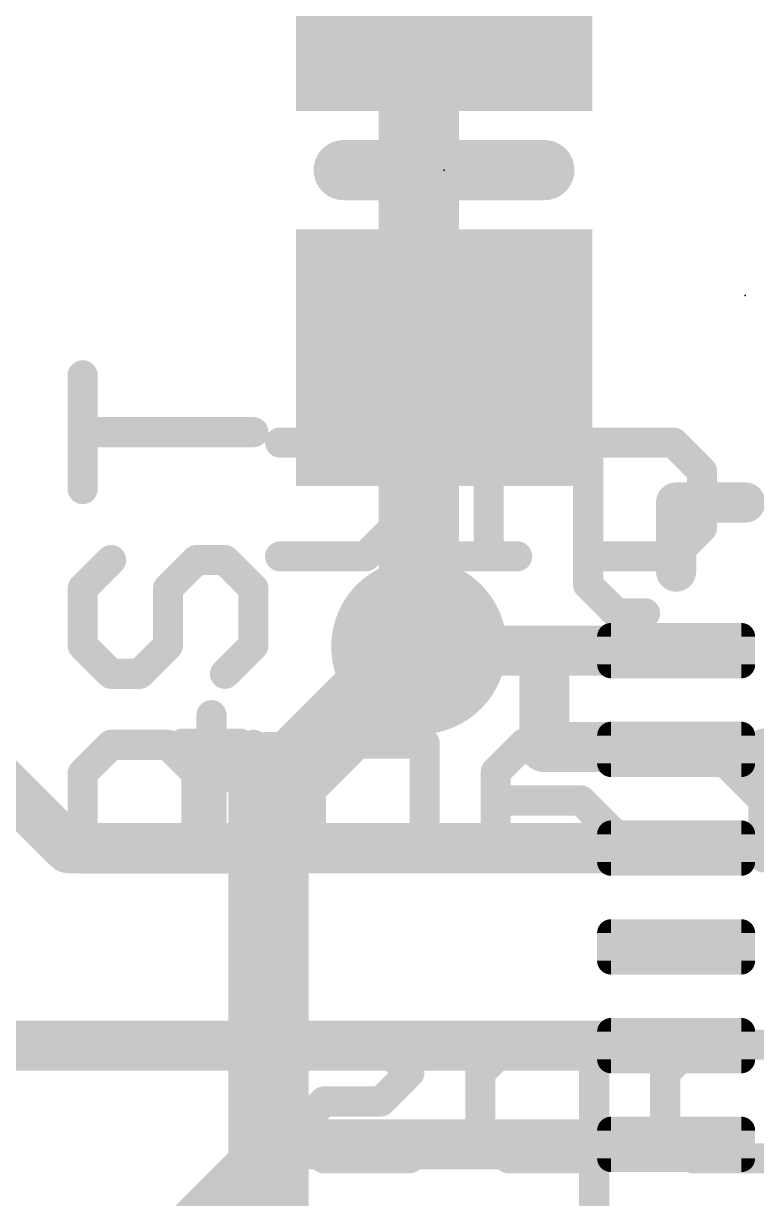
# Model space of a CAD drawing. Extents: x -0.1 to 17.9, y -0.1 to 29.2.
# Drawn here: x 3.59 to 7.3, y 12.19 to 18.14 of the extents above; entities that cross this region are included whole.
import ezdxf

# ---------------------------------------------------------------- set-up
doc = ezdxf.new("R2010")
doc.units = 0
for name, color, linetype in [('1', 12, 'CONTINUOUS'), ('16', 132, 'CONTINUOUS'), ('18', 110, 'CONTINUOUS'), ('21', 40, 'CONTINUOUS'), ('22', 253, 'CONTINUOUS'), ('23', 53, 'CONTINUOUS')]:
    doc.layers.add(name, color=color, linetype=linetype)

# ---------------------------------------------------------------- blocks, each defined once
blk = doc.blocks.new('RECT')
blk.add_solid([(-0.5, -0.5), (0.5, -0.5), (-0.5, 0.5), (0.5, 0.5)])
blk = doc.blocks.new('RECT128000X44800R50')
at = {"const_width": 0.07}
blk.add_lwpolyline([(0.365, -0.07), (0.365, 0.07, 0.4142), (0.33, 0.105), (-0.33, 0.105, 0.4142), (-0.365, 0.07), (-0.365, -0.07, 0.4142), (-0.33, -0.105), (0.33, -0.105, 0.4142)], format="xyb", close=True, dxfattribs=at)
blk.add_solid([(-0.3475, -0.0875), (0.3475, -0.0875), (-0.3475, 0.0875), (0.3475, 0.0875)])
blk = doc.blocks.new('ROUNDV')
at = {"const_width": 0.5}
blk.add_lwpolyline([(0, -0.25, 1), (0, 0.25, 1), (0, -0.25)], format="xyb", dxfattribs=at)

msp = doc.modelspace()

# ---------------------------------------------------------------- linework, layer by layer
at = {"layer": '1', "const_width": 0.254}
for points in [[(2.54, 15.24), (3.814, 13.966)], [(5.608, 14.966), (5.588, 14.986)], [(6.223, 14.966), (5.608, 14.966)], [(6.223, 14.966), (6.223, 14.478)], [(6.89, 14.966), (6.223, 14.966)], [(6.223, 14.478), (6.89, 14.478)], [(6.89, 14.478), (6.89, 14.466)], [(3.814, 13.966), (6.89, 13.966)], [(2.806, 12.966), (6.89, 12.966)], [(2.54, 10.16), (4.846, 12.466)], [(4.846, 12.466), (6.89, 12.466)]]:
    msp.add_lwpolyline(points, dxfattribs=at)
at = {"layer": '1', "const_width": 0.127}
for points in [[(5.6329, 15.0309, 1), (5.5431, 14.9411)], [(5.608, 15.0295, 1), (5.608, 14.9025)], [(5.5631, 14.9211, 1), (5.6529, 15.0109)], [(6.2865, 14.966, 1), (6.1595, 14.966)], [(6.223, 15.0295, 1), (6.223, 14.9025)], [(6.223, 14.9025, 1), (6.223, 15.0295)], [(6.89, 14.9025, 1), (6.89, 15.0295)], [(6.223, 14.5415, 1), (6.223, 14.4145)], [(6.9535, 14.478, 1), (6.8265, 14.478)], [(6.89, 14.4145, 1), (6.89, 14.5415)], [(6.1595, 14.478, 1), (6.2865, 14.478)], [(6.8265, 14.466, 1), (6.9535, 14.466)], [(3.814, 14.0295, 1), (3.814, 13.9025)], [(3.7691, 13.9211, 1), (3.8589, 14.0109)], [(6.89, 13.9025, 1), (6.89, 14.0295)], [(6.89, 12.9025, 1), (6.89, 13.0295)], [(4.846, 12.5295, 1), (4.846, 12.4025)], [(4.8909, 12.4211, 1), (4.8011, 12.5109)], [(6.89, 12.4025, 1), (6.89, 12.5295)]]:
    msp.add_lwpolyline(points, format="xyb", dxfattribs=at)
at = {"layer": '16', "const_width": 0.4064}
for points in [[(5.588, 14.986), (5.588, 19.812)], [(4.953, 14.351), (5.588, 14.986)], [(4.826, 10.16), (4.826, 14.351)], [(4.826, 14.351), (4.953, 14.351)]]:
    msp.add_lwpolyline(points, dxfattribs=at)
at = {"layer": '16', "const_width": 0.2032}
for points in [[(5.6598, 14.9142, 1), (5.5162, 15.0578)], [(5.4864, 14.986, 1), (5.6896, 14.986)], [(4.9276, 14.351, 1), (4.7244, 14.351)], [(4.826, 14.4526, 1), (4.826, 14.2494)], [(4.8812, 14.4228, 1), (5.0248, 14.2792)], [(4.953, 14.2494, 1), (4.953, 14.4526)]]:
    msp.add_lwpolyline(points, format="xyb", dxfattribs=at)
at = {"layer": '21'}
for points, const_width in [([(6.223, 17.399), (5.207, 17.399)], 0.3048), ([(3.8855, 15.784), (3.8855, 16.3602)], 0.1524), ([(4.7498, 16.0721), (3.8855, 16.0721)], 0.1524), ([(6.89, 15.366), (6.89, 15.716)], 0.2032), ([(6.89, 15.716), (7.24, 15.716)], 0.2032), ([(4.0295, 15.4247), (3.8855, 15.2806)], 0.1524), ([(4.3176, 15.2806), (4.4617, 15.4247)], 0.1524), ([(4.4617, 15.4247), (4.6057, 15.4247)], 0.1524), ([(4.6057, 15.4247), (4.7498, 15.2806)], 0.1524), ([(3.8855, 15.2806), (3.8855, 14.9925)], 0.1524), ([(4.3176, 14.9925), (4.3176, 15.2806)], 0.1524), ([(4.7498, 15.2806), (4.7498, 14.9925)], 0.1524), ([(3.8855, 14.9925), (4.0295, 14.8484)], 0.1524), ([(4.1736, 14.8484), (4.3176, 14.9925)], 0.1524), ([(4.7498, 14.9925), (4.6057, 14.8484)], 0.1524), ([(4.0295, 14.8484), (4.1736, 14.8484)], 0.1524), ([(3.8855, 14.3451), (4.0295, 14.4891)], 0.1524), ([(4.0295, 14.4891), (4.3176, 14.4891)], 0.1524), ([(4.3176, 14.4891), (4.4617, 14.3451)], 0.1524), ([(4.4617, 14.201), (4.7498, 14.4891)], 0.1524), ([(3.8855, 13.9129), (3.8855, 14.3451)], 0.1524), ([(4.4617, 14.3451), (4.4617, 13.9129)], 0.1524), ([(4.7498, 13.9129), (3.8855, 13.9129)], 0.1524)]:
    msp.add_lwpolyline(points, dxfattribs=dict(at, const_width=const_width))
for points, const_width in [([(5.207, 17.4752, 1), (5.207, 17.3228)], 0.1524), ([(6.223, 17.3228, 1), (6.223, 17.4752)], 0.1524), ([(3.9236, 16.3602, 1), (3.8474, 16.3602)], 0.0762), ([(3.8855, 16.1102, 1), (3.8855, 16.034)], 0.0762), ([(4.7498, 16.034, 1), (4.7498, 16.1102)], 0.0762), ([(3.8474, 15.784, 1), (3.9236, 15.784)], 0.0762), ([(6.9408, 15.716, 1), (6.8392, 15.716)], 0.1016), ([(6.89, 15.7668, 1), (6.89, 15.6652)], 0.1016), ([(7.24, 15.6652, 1), (7.24, 15.7668)], 0.1016), ([(4.0565, 15.3977, 1), (4.0026, 15.4516)], 0.0762), ([(4.4617, 15.4628, 1), (4.4617, 15.3866)], 0.0762), ([(4.4886, 15.3977, 1), (4.4347, 15.4516)], 0.0762), ([(4.6327, 15.4516, 1), (4.5788, 15.3977)], 0.0762), ([(4.6057, 15.3866, 1), (4.6057, 15.4628)], 0.0762), ([(6.8392, 15.366, 1), (6.9408, 15.366)], 0.1016), ([(3.9236, 15.2806, 1), (3.8474, 15.2806)], 0.0762), ([(4.3557, 15.2806, 1), (4.2795, 15.2806)], 0.0762), ([(4.7879, 15.2806, 1), (4.7117, 15.2806)], 0.0762), ([(3.8585, 15.3076, 1), (3.9124, 15.2537)], 0.0762), ([(4.2907, 15.3076, 1), (4.3446, 15.2537)], 0.0762), ([(4.7229, 15.2537, 1), (4.7767, 15.3076)], 0.0762), ([(3.9124, 15.0194, 1), (3.8585, 14.9656)], 0.0762), ([(4.3446, 14.9656, 1), (4.2907, 15.0194)], 0.0762), ([(4.7767, 14.9656, 1), (4.7229, 15.0194)], 0.0762), ([(3.8474, 14.9925, 1), (3.9236, 14.9925)], 0.0762), ([(4.2795, 14.9925, 1), (4.3557, 14.9925)], 0.0762), ([(4.7117, 14.9925, 1), (4.7879, 14.9925)], 0.0762), ([(4.0295, 14.8865, 1), (4.0295, 14.8103)], 0.0762), ([(4.0026, 14.8215, 1), (4.0565, 14.8754)], 0.0762), ([(4.1466, 14.8754, 1), (4.2005, 14.8215)], 0.0762), ([(4.1736, 14.8103, 1), (4.1736, 14.8865)], 0.0762), ([(4.5788, 14.8754, 1), (4.6327, 14.8215)], 0.0762), ([(4.0295, 14.5272, 1), (4.0295, 14.451)], 0.0762), ([(4.0565, 14.4622, 1), (4.0026, 14.5161)], 0.0762), ([(4.3446, 14.5161, 1), (4.2907, 14.4622)], 0.0762), ([(4.3176, 14.451, 1), (4.3176, 14.5272)], 0.0762), ([(4.7767, 14.4622, 1), (4.7229, 14.5161)], 0.0762), ([(3.8585, 14.372, 1), (3.9124, 14.3181)], 0.0762), ([(3.9236, 14.3451, 1), (3.8474, 14.3451)], 0.0762), ([(4.4998, 14.3451, 1), (4.4236, 14.3451)], 0.0762), ([(4.4347, 14.3181, 1), (4.4886, 14.372)], 0.0762), ([(4.4347, 14.228, 1), (4.4886, 14.1741)], 0.0762), ([(3.8855, 13.951, 1), (3.8855, 13.8748)], 0.0762), ([(4.7498, 13.8748, 1), (4.7498, 13.951)], 0.0762), ([(3.8474, 13.9129, 1), (3.9236, 13.9129)], 0.0762), ([(4.4236, 13.9129, 1), (4.4998, 13.9129)], 0.0762)]:
    msp.add_lwpolyline(points, format="xyb", dxfattribs=dict(at, const_width=const_width))
at = {"layer": '22', "const_width": 0.1524}
for points in [[(5.9412, 16.4516), (5.9412, 16.3075)], [(4.8853, 16.0194), (5.3175, 16.0194)], [(5.3175, 16.0194), (5.4615, 15.8754)], [(6.0852, 16.0194), (5.9412, 16.0194)], [(5.9412, 16.0194), (5.9412, 15.4432)], [(6.4445, 15.2991), (6.4445, 16.0194)], [(6.4445, 16.0194), (6.8767, 16.0194)], [(6.8767, 16.0194), (7.0207, 15.8754)], [(5.4615, 15.8754), (5.4615, 15.5873)], [(7.0207, 15.8754), (7.0207, 15.5873)], [(5.4615, 15.5873), (5.3175, 15.4432)], [(7.0207, 15.5873), (6.8767, 15.4432)], [(5.3175, 15.4432), (4.8853, 15.4432)], [(6.0852, 15.4432), (5.7971, 15.4432)], [(6.8767, 15.4432), (6.4445, 15.4432)], [(6.5886, 15.1551), (6.4445, 15.2991)], [(6.7326, 15.1551), (6.5886, 15.1551)], [(4.5379, 14.6395), (4.5379, 14.0633)], [(4.6819, 14.4954), (4.3938, 14.4954)], [(5.1853, 14.4954), (5.0412, 14.3514)], [(5.6175, 14.4954), (5.1853, 14.4954)], [(5.6175, 13.9192), (5.6175, 14.4954)], [(6.1208, 14.4954), (5.9767, 14.3514)], [(6.4089, 14.4954), (6.1208, 14.4954)], [(7.0445, 14.4954), (6.9004, 14.4954)], [(7.3326, 14.2073), (7.0445, 14.4954)], [(7.3326, 13.9192), (7.3326, 14.4954)], [(5.0412, 14.3514), (5.0412, 13.9192)], [(5.9767, 14.3514), (5.9767, 13.9192)], [(6.4089, 14.2073), (5.9767, 14.2073)], [(6.553, 14.0633), (6.4089, 14.2073)], [(4.5379, 14.0633), (4.3938, 13.9192)], [(6.4089, 13.9192), (6.553, 14.0633)], [(5.9767, 13.9192), (6.4089, 13.9192)], [(5.3954, 12.9714), (4.9633, 12.9714)], [(5.5395, 12.8274), (5.3954, 12.9714)], [(6.0428, 12.9714), (5.8988, 12.8274)], [(6.475, 12.9714), (6.0428, 12.9714)], [(6.475, 12.1071), (6.475, 12.9714)], [(6.8343, 12.8274), (6.9784, 12.9714)], [(6.9784, 12.9714), (7.4105, 12.9714)], [(5.3954, 12.6833), (5.5395, 12.8274)], [(5.8988, 12.8274), (5.8988, 12.5393)], [(6.8343, 12.5393), (6.8343, 12.8274)], [(4.9633, 12.5393), (5.1073, 12.6833)], [(5.1073, 12.6833), (5.3954, 12.6833)], [(5.1073, 12.3952), (4.9633, 12.5393)], [(5.8988, 12.5393), (6.0428, 12.3952)], [(6.9784, 12.3952), (6.8343, 12.5393)], [(5.5395, 12.3952), (5.1073, 12.3952)], [(6.0428, 12.3952), (6.475, 12.3952)], [(7.4105, 12.3952), (6.9784, 12.3952)]]:
    msp.add_lwpolyline(points, dxfattribs=at)
at = {"layer": '22', "const_width": 0.0762}
for points in [[(5.9793, 16.4516, 1), (5.9031, 16.4516)], [(5.9031, 16.3075, 1), (5.9793, 16.3075)], [(4.8853, 16.0575, 1), (4.8853, 15.9813)], [(5.3444, 16.0464, 1), (5.2905, 15.9925)], [(5.3175, 15.9813, 1), (5.3175, 16.0575)], [(5.9412, 16.0575, 1), (5.9412, 15.9813)], [(5.9793, 16.0194, 1), (5.9031, 16.0194)], [(6.0852, 15.9813, 1), (6.0852, 16.0575)], [(6.4826, 16.0194, 1), (6.4064, 16.0194)], [(6.4445, 16.0575, 1), (6.4445, 15.9813)], [(6.9036, 16.0464, 1), (6.8497, 15.9925)], [(6.8767, 15.9813, 1), (6.8767, 16.0575)], [(5.4996, 15.8754, 1), (5.4234, 15.8754)], [(7.0588, 15.8754, 1), (6.9826, 15.8754)], [(5.4346, 15.8484, 1), (5.4885, 15.9023)], [(6.9938, 15.8484, 1), (7.0477, 15.9023)], [(5.4885, 15.5603, 1), (5.4346, 15.6142)], [(7.0477, 15.5603, 1), (6.9938, 15.6142)], [(5.4234, 15.5873, 1), (5.4996, 15.5873)], [(6.9826, 15.5873, 1), (7.0588, 15.5873)], [(4.8853, 15.4813, 1), (4.8853, 15.4051)], [(5.2905, 15.4701, 1), (5.3444, 15.4163)], [(5.3175, 15.4051, 1), (5.3175, 15.4813)], [(5.7971, 15.4813, 1), (5.7971, 15.4051)], [(5.9031, 15.4432, 1), (5.9793, 15.4432)], [(6.0852, 15.4051, 1), (6.0852, 15.4813)], [(6.4445, 15.4813, 1), (6.4445, 15.4051)], [(6.8497, 15.4701, 1), (6.9036, 15.4163)], [(6.8767, 15.4051, 1), (6.8767, 15.4813)], [(6.4714, 15.3261, 1), (6.4176, 15.2722)], [(6.4064, 15.2991, 1), (6.4826, 15.2991)], [(6.5886, 15.1932, 1), (6.5886, 15.117)], [(6.7326, 15.117, 1), (6.7326, 15.1932)], [(6.5616, 15.1281, 1), (6.6155, 15.182)], [(4.576, 14.6395, 1), (4.4998, 14.6395)], [(4.3938, 14.5335, 1), (4.3938, 14.4573)], [(4.6819, 14.4573, 1), (4.6819, 14.5335)], [(5.1853, 14.5335, 1), (5.1853, 14.4573)], [(5.2122, 14.4685, 1), (5.1583, 14.5224)], [(5.6556, 14.4954, 1), (5.5794, 14.4954)], [(5.6175, 14.4573, 1), (5.6175, 14.5335)], [(6.1208, 14.5335, 1), (6.1208, 14.4573)], [(6.1477, 14.4685, 1), (6.0939, 14.5224)], [(6.4089, 14.4573, 1), (6.4089, 14.5335)], [(6.9004, 14.5335, 1), (6.9004, 14.4573)], [(7.0714, 14.5224, 1), (7.0175, 14.4685)], [(7.0445, 14.4573, 1), (7.0445, 14.5335)], [(7.3707, 14.4954, 1), (7.2945, 14.4954)], [(5.0793, 14.3514, 1), (5.0031, 14.3514)], [(5.0143, 14.3783, 1), (5.0682, 14.3244)], [(6.0148, 14.3514, 1), (5.9386, 14.3514)], [(5.9498, 14.3783, 1), (6.0037, 14.3244)], [(5.9767, 14.2454, 1), (5.9767, 14.1692)], [(6.4359, 14.2343, 1), (6.382, 14.1804)], [(6.4089, 14.1692, 1), (6.4089, 14.2454)], [(7.3056, 14.1804, 1), (7.3595, 14.2343)], [(4.4998, 14.0633, 1), (4.576, 14.0633)], [(4.5648, 14.0363, 1), (4.5109, 14.0902)], [(6.5799, 14.0363, 1), (6.526, 14.0902)], [(6.526, 14.0363, 1), (6.5799, 14.0902)], [(4.3669, 13.9461, 1), (4.4208, 13.8923)], [(5.9767, 13.9573, 1), (5.9767, 13.8811)], [(6.382, 13.9461, 1), (6.4359, 13.8923)], [(6.4089, 13.8811, 1), (6.4089, 13.9573)], [(5.0031, 13.9192, 1), (5.0793, 13.9192)], [(5.5794, 13.9192, 1), (5.6556, 13.9192)], [(5.9386, 13.9192, 1), (6.0148, 13.9192)], [(7.2945, 13.9192, 1), (7.3707, 13.9192)], [(4.9633, 13.0095, 1), (4.9633, 12.9333)], [(5.4224, 12.9984, 1), (5.3685, 12.9445)], [(5.3954, 12.9333, 1), (5.3954, 13.0095)], [(6.0428, 13.0095, 1), (6.0428, 12.9333)], [(6.0698, 12.9445, 1), (6.0159, 12.9984)], [(6.5131, 12.9714, 1), (6.4369, 12.9714)], [(6.475, 12.9333, 1), (6.475, 13.0095)], [(6.9784, 13.0095, 1), (6.9784, 12.9333)], [(7.0053, 12.9445, 1), (6.9514, 12.9984)], [(5.5664, 12.8004, 1), (5.5125, 12.8543)], [(5.5125, 12.8004, 1), (5.5664, 12.8543)], [(5.8718, 12.8543, 1), (5.9257, 12.8004)], [(5.9369, 12.8274, 1), (5.8607, 12.8274)], [(6.8724, 12.8274, 1), (6.7962, 12.8274)], [(6.8074, 12.8543, 1), (6.8612, 12.8004)], [(5.1073, 12.7214, 1), (5.1073, 12.6452)], [(5.1343, 12.6564, 1), (5.0804, 12.7103)], [(5.3685, 12.7103, 1), (5.4224, 12.6564)], [(5.3954, 12.6452, 1), (5.3954, 12.7214)], [(4.9902, 12.5662, 1), (4.9363, 12.5123)], [(5.9257, 12.5662, 1), (5.8718, 12.5123)], [(6.8612, 12.5662, 1), (6.8074, 12.5123)], [(4.9363, 12.5662, 1), (4.9902, 12.5123)], [(5.8607, 12.5393, 1), (5.9369, 12.5393)], [(6.7962, 12.5393, 1), (6.8724, 12.5393)], [(5.1073, 12.4333, 1), (5.1073, 12.3571)], [(5.0804, 12.3683, 1), (5.1343, 12.4221)], [(5.5395, 12.3571, 1), (5.5395, 12.4333)], [(6.0428, 12.4333, 1), (6.0428, 12.3571)], [(6.0159, 12.3683, 1), (6.0698, 12.4221)], [(6.475, 12.3571, 1), (6.475, 12.4333)], [(6.9784, 12.4333, 1), (6.9784, 12.3571)], [(6.9514, 12.3683, 1), (7.0053, 12.4221)]]:
    msp.add_lwpolyline(points, format="xyb", dxfattribs=at)
at = {"layer": '23'}
for p in [(5.715, 17.399), (7.239, 16.764)]:
    msp.add_point(p, dxfattribs=at)

# ---------------------------------------------------------------- block references
at = {"layer": '1', "xscale": 1.3, "yscale": 1.5, "rotation": 270}
for p in [(5.715, 18.349), (5.715, 16.449)]:
    msp.add_blockref('RECT', p, dxfattribs=at)
at = {"layer": '1'}
for p in [(6.89, 14.966), (6.89, 14.466), (6.89, 13.966), (6.89, 13.466), (6.89, 12.966), (6.89, 12.466)]:
    msp.add_blockref('RECT128000X44800R50', p, dxfattribs=at)
at = {"layer": '18', "xscale": 0.889, "yscale": 0.889}
msp.add_blockref('ROUNDV', (5.588, 14.986), dxfattribs=at)
msp.add_blockref('ROUNDV', (5.588, 14.986), dxfattribs=at)

doc.saveas('drawing.dxf')
